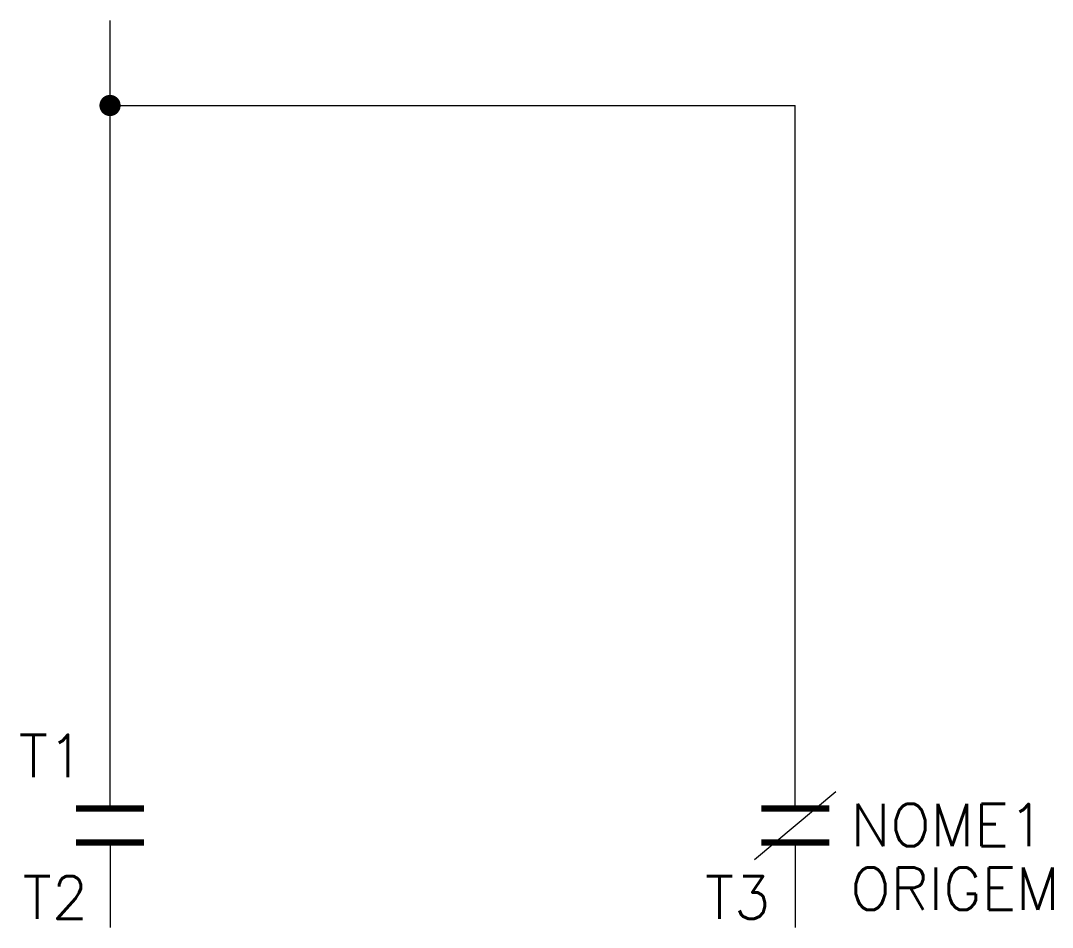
# Model space of a CAD drawing. Extents: x 309.1 to 357.7, y 239.3 to 282.1.
import ezdxf
from ezdxf.enums import TextEntityAlignment as Align

# ---------------------------------------------------------------- set-up
doc = ezdxf.new("R2010")
doc.units = 0
doc.header["$MEASUREMENT"] = 0
doc.layers.get('0').update_dxf_attribs({"linetype": 'CONTINUOUS'})
doc.styles.add('ROMANS', font='romans')

# ---------------------------------------------------------------- blocks, each defined once
blk = doc.blocks.new('CON2')
at = {"const_width": 0.5}
blk.add_lwpolyline([(-0.25, 0, 1), (0.25, 0, 1)], format="xyb", close=True, dxfattribs=at)

msp = doc.modelspace()

# ---------------------------------------------------------------- linework, layer by layer
at = {"color": 0}
for q in [(313.3, 282.054), (345.591, 278.054)]:
    msp.add_line((313.3, 278.054), q, dxfattribs=at)
for p, q in [((313.3, 244.907), (313.3, 278.054)), ((345.591, 244.907), (345.591, 278.054)), ((343.676, 242.5), (347.507, 245.714)), ((313.3, 243.307), (313.3, 239.307)), ((345.591, 243.307), (345.591, 239.307))]:
    msp.add_line(p, q)
at = {"color": 5, "const_width": 0.3}
for points in [[(314.9, 244.907), (311.7, 244.907)], [(347.191, 244.907), (343.991, 244.907)], [(314.9, 243.307), (311.7, 243.307)], [(347.191, 243.307), (343.991, 243.307)]]:
    msp.add_lwpolyline(points, dxfattribs=at)

# ---------------------------------------------------------------- block references
at = {"color": 0, "xscale": -1, "rotation": 90}
msp.add_blockref('CON2', (313.3, 278.054), dxfattribs=at)

# ---------------------------------------------------------------- texts
at = {"color": 7, "lineweight": -3, "style": 'ROMANS'}
for tag, p in [('T1', (312.088, 247.391)), ('T2', (312.268, 240.717)), ('T3', (344.418, 240.717))]:
    msp.add_attdef(tag, text='', height=2, dxfattribs=at).set_placement(p, align=Align.MIDDLE_RIGHT)
for tag, text, p in [('NOME1', '', (348.191, 244.128)), ('ORIGEM', 'ORIGEM', (348.191, 241.128))]:
    msp.add_attdef(tag, text=text, height=2, dxfattribs=at).set_placement(p, align=Align.MIDDLE_LEFT)

doc.saveas('drawing.dxf')
